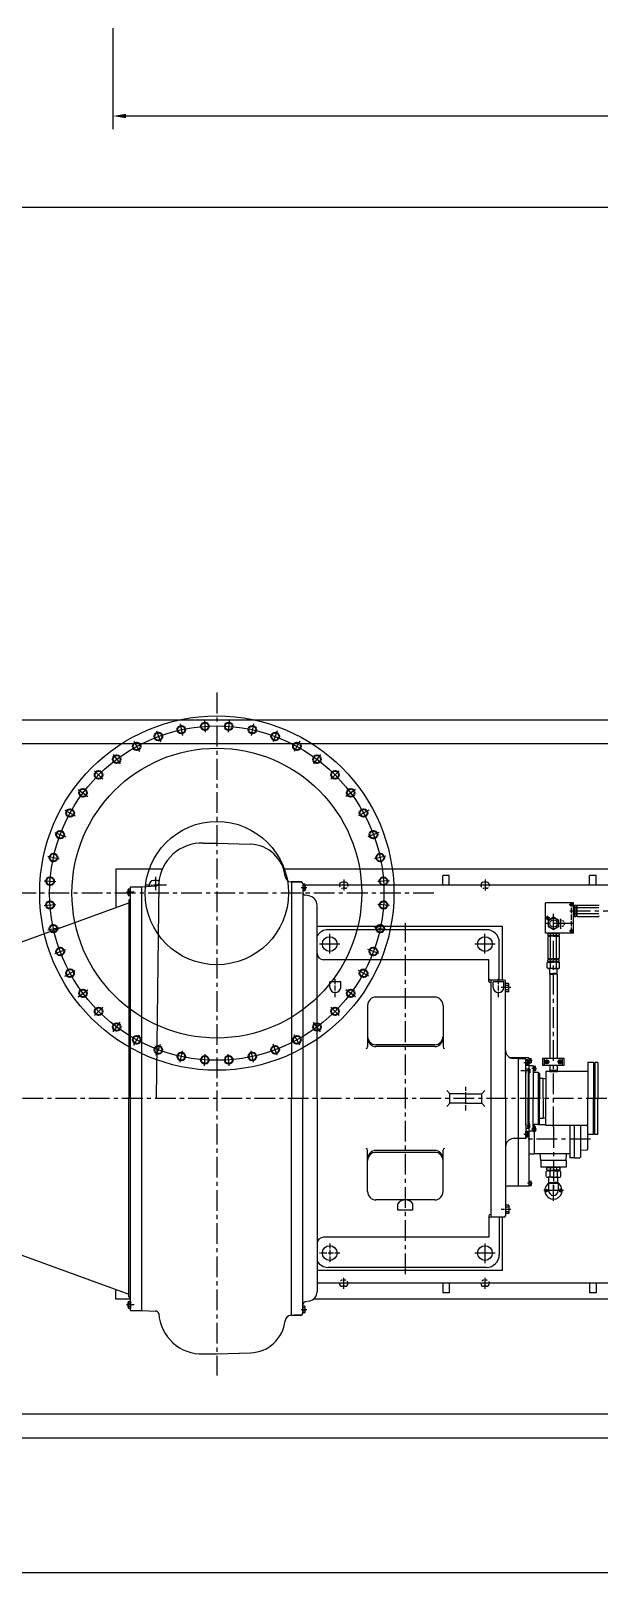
# Model space of a CAD drawing. Header units: inches. Extents: x -7 to 38035, y 41 to 29026.
# Drawn here: x 17165 to 19775, y 9497 to 16643 of the extents above; entities that cross this region are included whole.
import ezdxf

# ---------------------------------------------------------------- set-up
doc = ezdxf.new("R2010")
doc.units = ezdxf.units.IN
doc.header["$MEASUREMENT"] = 0
for name, pattern in [('ACAD_ISO04W100', [30, 24, -3, 0, -3]), ('CENTER', [50.8, 31.75, -6.35, 6.35, -6.35]), ('CHAIN', [0.7087, 0.4724, -0.0591, 0.1181, -0.0591]), ('EB_DASH', [6, 3, -3])]:
    doc.linetypes.add(name, pattern=pattern)
doc.layers.get('Defpoints').update_dxf_attribs({"lineweight": 5})
doc.layers.add('CAXA1', color=5, linetype='CENTER', lineweight=5)
doc.styles.add('Roman', font='arial.ttf')
doc.styles.get("Standard").update_dxf_attribs({"font": 'arial.ttf'})
doc.dimstyles.new('ISO-25', dxfattribs={"dimscale": 30, "dimtxt": 1.5, "dimasz": 1.5, "dimexe": 2, "dimexo": 2, "dimtad": 1, "dimtih": 1, "dimtoh": 1, "dimdec": 1, "dimlfac": 0.03937, "dimdsep": 46, "dimtxsty": 'Standard', "dimcen": 2.5, "dimclrd": 7, "dimclre": 7, "dimclrt": 7, "dimadec": 0, "dimazin": 0, "dimtfac": 1, "dimtdec": 1, "dimtmove": 0, "dimatfit": 3, "dimfxl": 1, "dimlwd": 5, "dimlwe": 5, "dimarcsym": 0})

# ---------------------------------------------------------------- blocks, each defined once
blk = doc.blocks.new('*D242')
at = {"color": 7, "linetype": 'Continuous', "lineweight": 5, "transparency": 16777216}
for p, q in [((17540.6, 16656.1), (17540.6, 16192.2)), ((22625.7, 16656.1), (22625.7, 16192.2)), ((22565.7, 16252.2), (17600.6, 16252.2))]:
    blk.add_line(p, q, dxfattribs=at)
at = {"color": 7, "transparency": 16777216}
for points in [[(17600.6, 16262.2), (17600.6, 16242.2), (17540.6, 16252.2)], [(22565.7, 16262.2), (22565.7, 16242.2), (22625.7, 16252.2)]]:
    blk.add_solid(points, dxfattribs=at)
at = {"layer": 'Defpoints', "color": 0, "transparency": 16777216}
for p in [(17540.6, 16716.1), (22625.7, 16716.1), (17540.6, 16252.2)]:
    blk.add_point(p, dxfattribs=at)
at = {"color": 7, "lineweight": 5, "transparency": 16777216, "insert": (20085.9, 16376), "char_height": 210, "attachment_point": 5, "style": 'Roman'}
blk.add_mtext('A', dxfattribs=at)
blk = doc.blocks.new('*D243')
at = {"color": 7, "linetype": 'Continuous', "lineweight": 5, "transparency": 16777216}
for p, q in [((14452.7, 17017), (14452.7, 15771.9)), ((23442.9, 16650.8), (23442.9, 15771.9)), ((23382.9, 15831.9), (14512.7, 15831.9))]:
    blk.add_line(p, q, dxfattribs=at)
at = {"color": 7, "transparency": 16777216}
for points in [[(14512.7, 15841.9), (14512.7, 15821.9), (14452.7, 15831.9)], [(23382.9, 15841.9), (23382.9, 15821.9), (23442.9, 15831.9)]]:
    blk.add_solid(points, dxfattribs=at)
at = {"layer": 'Defpoints', "color": 0, "transparency": 16777216}
for p in [(14452.7, 17077), (23442.9, 16710.8), (14452.7, 15831.9)]:
    blk.add_point(p, dxfattribs=at)
at = {"color": 7, "lineweight": 5, "transparency": 16777216, "insert": (20092.9, 15959.2), "char_height": 210, "attachment_point": 5, "style": 'Roman'}
blk.add_mtext('C', dxfattribs=at)
blk = doc.blocks.new('*D237')
at = {"color": 7, "linetype": 'Continuous', "lineweight": 5, "transparency": 16777216}
for p, q in [((16742.9, 10118), (16742.9, 9497)), ((23442.9, 10118), (23442.9, 9497)), ((23382.9, 9557), (16802.9, 9557))]:
    blk.add_line(p, q, dxfattribs=at)
at = {"color": 7, "transparency": 16777216}
for points in [[(16802.9, 9567), (16802.9, 9547), (16742.9, 9557)], [(23382.9, 9567), (23382.9, 9547), (23442.9, 9557)]]:
    blk.add_solid(points, dxfattribs=at)
at = {"layer": 'Defpoints', "color": 0, "transparency": 16777216}
for p in [(16742.9, 10178), (23442.9, 10178), (16742.9, 9557)]:
    blk.add_point(p, dxfattribs=at)
at = {"color": 7, "lineweight": 5, "transparency": 16777216, "insert": (20092.9, 9680.8), "char_height": 210, "attachment_point": 5, "style": 'Roman'}
blk.add_mtext('D', dxfattribs=at)
blk = doc.blocks.new('*U228')
at = {"lineweight": 13}
blk.add_line((-27, 0), (27, 0), dxfattribs=at)
blk.add_circle((0, 0), 18)
blk = doc.blocks.new('*U229')
at = {"color": 0, "linetype": 'ByBlock', "lineweight": -2, "transparency": 16777216}
for p, rotation in [((266756.5, -52405.4), 286.363636363634), ((266863.6, -52382.1), 278.181818181816), ((266973, -52374.3), 269.9999999999978), ((267082.4, -52382.1), 261.8181818181797), ((267189.5, -52405.4), 253.6363636363616), ((266653.8, -52443.7), 294.5454545454522), ((267292.2, -52443.7), 245.4545454545435), ((266557.5, -52496.3), 302.7272727272704), ((267388.5, -52496.3), 237.2727272727255), ((266469.7, -52562), 310.9090909090884), ((267476.3, -52562), 229.0909090909074), ((266392.2, -52639.5), 319.0909090909066), ((267553.8, -52639.5), 220.9090909090892), ((266326.5, -52727.3), 327.2727272727247), ((267619.5, -52727.3), 212.7272727272711), ((266274, -52823.5), 335.4545454545428), ((267672.1, -52823.5), 204.5454545454528), ((266235.6, -52926.3), 343.636363636361), ((267710.4, -52926.3), 196.3636363636348), ((266212.3, -53033.4), 351.8181818181791), ((267733.7, -53033.4), 188.1818181818167), ((267741.5, -53142.8), 180), ((266212.3, -53252.1), 8.181818181818068), ((267733.7, -53252.1), 171.8181818181805), ((266235.6, -53359.3), 16.36363636363617), ((267710.4, -53359.3), 163.6363636363622), ((266274, -53462), 24.54545454545423), ((267672.1, -53462), 155.4545454545442), ((266326.5, -53558.3), 32.72727272727234), ((267619.5, -53558.3), 147.2727272727262), ((266392.2, -53646), 40.90909090909046), ((267553.8, -53646), 139.090909090908), ((266469.7, -53723.6), 49.09090909090862), ((267476.3, -53723.6), 130.9090909090898), ((266557.5, -53789.3), 57.27272727272678), ((267388.5, -53789.3), 122.7272727272717), ((266653.8, -53841.8), 65.45454545454494), ((266756.5, -53880.1), 73.63636363636304), ((266863.6, -53903.4), 81.81818181818115), ((267082.4, -53903.4), 98.18181818181742), ((267189.5, -53880.1), 106.3636363636355), ((267292.2, -53841.8), 114.5454545454536), ((266973, -53911.3), 89.99999999999932)]:
    blk.add_blockref('*U228', p, dxfattribs=dict(at, rotation=rotation))
blk.add_blockref('*U228', (266204.5, -53142.8), dxfattribs=at)

msp = doc.modelspace()

# ---------------------------------------------------------------- linework, layer by layer
at = {"color": 7, "lineweight": 5}
for p, q in [((16742.91, 13477.99), (23442.91, 13477.99)), ((16742.91, 13367.99), (23442.91, 13367.99)), ((17957.95, 12910.97), (18018.55, 12910.97)), ((18018.55, 12910.97), (18173.65, 12905.71)), ((18018.55, 12910.97), (18173.65, 12905.71)), ((17767.67, 12791.07), (17554.4, 12791.07)), ((17554.4, 12791.07), (17554.4, 12614.12)), ((22625.69, 12791.07), (18325.35, 12791.07)), ((17746.12, 12738.36), (17728.55, 12738.36)), ((17751.72, 12724.83), (17739.72, 11738.91)), ((18362.59, 12732.51), (18359.86, 12732.65)), ((18362.59, 12732.51), (18362.59, 11736.99)), ((18406.73, 12732.51), (18362.59, 12732.51)), ((18362.59, 12732.51), (18406.51, 12732.51)), ((18413.83, 12725.19), (18413.83, 11736.99)), ((18413.83, 12725.19), (18413.83, 12705.13)), ((18413.83, 12725.19), (18413.83, 12712.74)), ((18423.68, 12722.1), (18413.83, 12722.1)), ((18608.01, 12731.5), (18596.01, 12731.5)), ((19087.09, 12761.79), (19057.09, 12761.79)), ((19057.09, 12717.87), (19057.09, 12761.79)), ((19087.09, 12717.87), (19087.09, 12761.79)), ((19258.01, 12731.5), (19246.01, 12731.5)), ((19762.06, 12761.79), (19732.06, 12761.79)), ((19732.06, 12717.87), (19732.06, 12761.79)), ((19762.06, 12717.87), (19762.06, 12761.79)), ((17610.82, 12673.51), (17610.82, 12696.34)), ((17610.82, 12696.34), (17610.82, 12673.51)), ((17611.94, 12700.14), (17621.8, 12700.14)), ((17611.94, 12700.14), (17621.8, 12700.14)), ((17611.94, 12692.53), (17621.8, 12692.53)), ((17611.94, 12692.53), (17621.8, 12692.53)), ((17611.94, 12677.32), (17621.8, 12677.32)), ((17611.94, 12677.32), (17621.8, 12677.32)), ((17611.94, 12669.71), (17621.8, 12669.71)), ((17611.94, 12669.71), (17621.8, 12669.71)), ((17614.48, 12649.06), (17621.8, 12656.38)), ((17614.48, 12649.06), (17614.48, 11736.99)), ((17621.8, 10763.43), (17621.8, 12710.55)), ((17621.8, 12710.55), (17668.4, 12710.55)), ((17665.72, 12710.55), (17674.51, 12710.55)), ((17674.51, 12710.55), (17736.91, 12713.82)), ((17674.51, 10763.43), (17674.51, 12710.55)), ((18423.68, 12714.49), (18413.83, 12714.49)), ((18423.68, 12699.28), (18413.83, 12699.28)), ((18423.68, 12691.67), (18413.83, 12691.67)), ((18424.81, 12718.3), (18424.81, 12695.47)), ((22625.69, 12717.87), (18424.81, 12717.87)), ((18443.41, 12668), (18425.92, 12671.08)), ((17054.1, 12432.03), (17614.48, 12635.98)), ((18479.71, 11736.99), (18479.71, 12624.74)), ((19659.01, 12636.95), (19529.01, 12636.95)), ((19529.01, 12496.95), (19529.01, 12636.95)), ((19659.01, 12496.95), (19659.01, 12636.95)), ((19659.01, 12620.45), (19661.01, 12620.45)), ((19659.01, 12578.46), (19661.01, 12578.46)), ((19661.01, 12622.45), (19662.91, 12625.75)), ((19661.01, 12599.45), (19661.01, 12622.45)), ((19661.01, 12599.46), (19661.01, 12576.46)), ((19661.01, 12576.46), (19662.91, 12573.16)), ((19662.91, 12625.75), (19669.1, 12625.75)), ((19669.1, 12613.6), (19662.91, 12613.6)), ((19669.1, 12585.31), (19662.91, 12585.31)), ((19671.01, 12622.45), (19669.1, 12625.75)), ((19671.01, 12576.46), (19669.1, 12573.16)), ((19670.98, 12620.45), (19673.01, 12620.45)), ((19670.98, 12578.46), (19673.01, 12578.46)), ((19671.01, 12599.45), (19671.01, 12622.45)), ((19671.01, 12618.95), (19671.01, 12622.45)), ((19671.01, 12622.45), (19671.01, 12599.45)), ((19671.01, 12599.45), (19671.01, 12622.45)), ((19671.01, 12599.46), (19671.01, 12576.46)), ((19671.01, 12576.46), (19671.01, 12599.46)), ((19671.01, 12599.46), (19671.01, 12576.46)), ((19671.01, 12579.96), (19671.01, 12576.46)), ((19673.01, 12622.45), (19674.91, 12625.75)), ((19673.01, 12599.45), (19673.01, 12622.45)), ((19673.01, 12622.45), (19673.01, 12615.95)), ((19673.01, 12599.45), (19673.01, 12622.45)), ((19673.01, 12599.46), (19673.01, 12576.46)), ((19673.01, 12599.46), (19673.01, 12576.46)), ((19673.01, 12576.46), (19673.01, 12582.96)), ((19673.01, 12576.46), (19674.91, 12573.16)), ((19674.91, 12625.75), (19775.13, 12625.75)), ((19775.13, 12613.6), (19674.91, 12613.6)), ((19775.13, 12585.31), (19674.91, 12585.31)), ((19777.03, 12622.45), (19775.13, 12625.75)), ((19777.03, 12576.46), (19775.13, 12573.16)), ((19331.75, 12527.55), (18479.71, 12527.55)), ((19258.55, 12512.91), (18530.21, 12512.91)), ((19331.75, 12281.59), (19331.75, 12527.55)), ((19662.91, 12573.16), (19669.1, 12573.16)), ((19674.91, 12573.16), (19775.13, 12573.16)), ((19317.11, 12281.59), (19317.11, 12454.35)), ((19659.01, 12496.95), (19529.01, 12496.95)), ((19543, 12494.95), (19539.7, 12493.05)), ((19539.7, 12493.05), (19539.7, 12486.86)), ((19543, 12484.95), (19539.7, 12486.86)), ((19543, 12482.95), (19539.7, 12481.05)), ((19539.7, 12481.05), (19539.7, 12380.83)), ((19566.01, 12494.95), (19543, 12494.95)), ((19566.01, 12484.95), (19543, 12484.95)), ((19546.5, 12484.95), (19543, 12484.95)), ((19543, 12484.95), (19566, 12484.95)), ((19566.01, 12484.95), (19543, 12484.95)), ((19566, 12482.95), (19543, 12482.95)), ((19543, 12482.95), (19549.5, 12482.95)), ((19566.01, 12482.95), (19543, 12482.95)), ((19545.01, 12496.95), (19545.01, 12494.95)), ((19545.01, 12484.98), (19545.01, 12482.95)), ((19551.85, 12486.86), (19551.85, 12493.05)), ((19551.85, 12380.83), (19551.85, 12481.05)), ((19565.99, 12494.95), (19589, 12494.95)), ((19565.99, 12484.95), (19589, 12484.95)), ((19565.99, 12484.95), (19589, 12484.95)), ((19565.99, 12482.95), (19589, 12482.95)), ((19589, 12484.95), (19566, 12484.95)), ((19566, 12482.95), (19589, 12482.95)), ((19580.15, 12486.86), (19580.15, 12493.05)), ((19580.15, 12380.83), (19580.15, 12481.05)), ((19589, 12482.95), (19582.5, 12482.95)), ((19585.5, 12484.95), (19589, 12484.95)), ((19586.99, 12496.95), (19586.99, 12494.95)), ((19586.99, 12484.98), (19586.99, 12482.95)), ((19589, 12494.95), (19592.3, 12493.05)), ((19589, 12484.95), (19592.3, 12486.86)), ((19589, 12482.95), (19592.3, 12481.05)), ((19592.3, 12493.05), (19592.3, 12486.86)), ((19592.3, 12481.05), (19592.3, 12380.83)), ((19268.8, 12374.95), (18508.99, 12374.95)), ((19268.8, 12276.94), (19268.8, 12374.95)), ((19541.49, 12363.93), (19537.7, 12361.74)), ((19543, 12378.93), (19539.7, 12380.83)), ((19543, 12376.93), (19539.7, 12375.02)), ((19539.7, 12368.83), (19539.7, 12375.02)), ((19543, 12366.93), (19539.7, 12368.83)), ((19546.5, 12363.93), (19541.49, 12363.93)), ((19541.49, 12363.93), (19566, 12363.93)), ((19566.01, 12378.93), (19543, 12378.93)), ((19543, 12378.93), (19566, 12378.93)), ((19546.5, 12378.93), (19543, 12378.93)), ((19543, 12376.93), (19549.5, 12376.93)), ((19566, 12376.93), (19543, 12376.93)), ((19566.01, 12366.93), (19543, 12366.93)), ((19546.5, 12366.93), (19543, 12366.93)), ((19543, 12366.93), (19566, 12366.93)), ((19545.01, 12378.93), (19545.01, 12376.9)), ((19566.01, 12378.93), (19545.01, 12378.93)), ((19546.5, 12363.93), (19546.5, 12366.93)), ((19551.85, 12368.83), (19551.85, 12375.02)), ((19565.99, 12378.93), (19589, 12378.93)), ((19565.99, 12378.93), (19586.99, 12378.93)), ((19565.99, 12366.93), (19589, 12366.93)), ((19589, 12378.93), (19566, 12378.93)), ((19566, 12376.93), (19589, 12376.93)), ((19589, 12366.93), (19566, 12366.93)), ((19590.5, 12363.93), (19566, 12363.93)), ((19580.15, 12368.83), (19580.15, 12375.02)), ((19589, 12376.93), (19582.5, 12376.93)), ((19585.5, 12378.93), (19589, 12378.93)), ((19585.5, 12363.93), (19585.5, 12366.93)), ((19585.5, 12366.93), (19589, 12366.93)), ((19585.5, 12363.93), (19590.5, 12363.93)), ((19586.99, 12378.93), (19586.99, 12376.9)), ((19589, 12378.93), (19592.3, 12380.83)), ((19589, 12376.93), (19592.3, 12375.02)), ((19589, 12366.93), (19592.3, 12368.83)), ((19590.5, 12363.93), (19594.3, 12361.74)), ((19592.3, 12368.83), (19592.3, 12375.02)), ((19537.7, 12337.11), (19537.7, 12361.74)), ((19541.49, 12334.93), (19537.7, 12337.11)), ((19541.49, 12334.93), (19549, 12334.93)), ((19566, 12334.93), (19541.49, 12334.93)), ((19549, 12311.95), (19549, 12334.93)), ((19552.5, 12309.93), (19549, 12311.95)), ((19549, 12311.95), (19566, 12311.95)), ((19552.5, 12309.93), (19549, 12307.9)), ((19549, 12307.9), (19549, 11920.58)), ((19549, 12307.9), (19566, 12307.9)), ((19551.85, 12337.11), (19551.85, 12361.74)), ((19565.99, 12309.93), (19552.5, 12309.93)), ((19566, 12334.93), (19590.5, 12334.93)), ((19583, 12311.95), (19566, 12311.95)), ((19583, 12307.9), (19566, 12307.9)), ((19566.01, 12309.93), (19579.5, 12309.93)), ((19579.5, 12309.93), (19583, 12311.95)), ((19579.5, 12309.93), (19583, 12307.9)), ((19580.15, 12337.11), (19580.15, 12361.74)), ((19583, 12311.95), (19583, 12334.93)), ((19583, 12307.9), (19583, 11920.58)), ((19590.5, 12334.93), (19594.3, 12337.11)), ((19594.3, 12337.11), (19594.3, 12361.74)), ((18588.04, 12272.59), (18538.27, 12272.59)), ((18538.27, 12247.26), (18538.27, 12272.59)), ((18588.04, 12247.26), (18588.04, 12272.59)), ((19339.07, 12281.59), (19276.12, 12281.59)), ((19276.12, 12269.62), (19280.51, 12269.62)), ((19280.51, 11192.38), (19280.51, 12281.59)), ((19338.34, 12272.59), (19288.57, 12272.59)), ((19288.57, 12247.26), (19288.57, 12272.59)), ((19338.34, 12247.26), (19338.34, 12272.59)), ((19361.03, 12266.08), (19346.27, 12266.08)), ((19346.39, 11736.99), (19346.39, 12274.27)), ((19361.03, 12257.08), (19346.39, 12257.08)), ((19361.03, 12235.84), (19346.39, 12235.84)), ((19361.03, 12226.84), (19346.39, 12226.84)), ((19361.03, 12226.84), (19361.03, 12266.08)), ((18711.75, 12164.88), (18711.75, 11973.8)), ((19020.65, 12202.95), (18749.81, 12202.95)), ((19058.72, 12164.88), (19058.72, 11973.8)), ((19020.65, 11984.37), (18749.81, 11984.37)), ((19020.65, 11975.87), (18749.81, 11975.87)), ((19453.27, 11924.38), (19368.13, 11924.38)), ((19405.69, 11919.99), (19381.08, 11921.28)), ((19405.69, 11334.05), (19405.69, 11924.38)), ((19439.34, 11919.99), (19405.69, 11919.99)), ((19439.34, 11619.41), (19439.34, 11919.99)), ((19447.65, 11915.21), (19439.34, 11915.21)), ((19439.34, 11619.41), (19439.34, 11914.13)), ((19447.65, 11908.45), (19439.34, 11908.45)), ((19447.65, 11894.92), (19439.34, 11894.92)), ((19447.65, 11888.16), (19439.34, 11888.16)), ((19439.34, 11875.36), (19439.34, 11882.66)), ((19439.34, 11873.87), (19449.59, 11873.87)), ((19448.71, 11911.83), (19448.71, 11891.54)), ((19449.59, 11873.87), (19449.59, 11736.99)), ((19456.91, 11872.41), (19449.59, 11872.41)), ((19449.59, 11868.51), (19456.91, 11868.51)), ((19453.27, 11924.38), (19453.27, 11872.41)), ((19453.27, 11921.45), (19463.52, 11921.45)), ((19453.27, 11916.19), (19463.52, 11916.19)), ((19453.27, 11906.22), (19463.52, 11906.22)), ((19453.27, 11900.95), (19463.52, 11900.95)), ((19473.05, 11887.78), (19453.27, 11887.78)), ((19473.05, 11887.78), (19453.27, 11887.78)), ((19456.91, 11872.41), (19456.91, 11854.84)), ((19463.52, 11911.2), (19463.52, 11921.45)), ((19463.52, 11911.2), (19463.52, 11900.95)), ((19473.05, 11887.78), (19473.05, 11736.99)), ((19473.05, 11886.31), (19483.29, 11886.31)), ((19473.05, 11881.05), (19483.29, 11881.05)), ((19473.05, 11871.08), (19483.29, 11871.08)), ((19473.05, 11865.82), (19483.29, 11865.82)), ((19483.29, 11876.06), (19483.29, 11886.31)), ((19483.29, 11876.06), (19483.29, 11865.82)), ((19516, 11920.58), (19516, 11890.58)), ((19616, 11920.58), (19516, 11920.58)), ((19516, 11890.58), (19616, 11890.58)), ((19524, 11920.58), (19524, 11890.58)), ((19552.5, 11864.58), (19548, 11861.43)), ((19549, 11890.58), (19549, 11866.6)), ((19549, 11866.6), (19583, 11866.6)), ((19552.5, 11864.58), (19549, 11866.6)), ((19579.5, 11864.58), (19552.5, 11864.58)), ((19583, 11866.6), (19579.5, 11864.58)), ((19579.5, 11864.58), (19584, 11861.43)), ((19583, 11890.58), (19583, 11866.6)), ((19608, 11890.58), (19608, 11920.58)), ((19616, 11890.58), (19616, 11920.58)), ((19724.85, 11902.42), (19724.85, 11736.99)), ((19750.47, 11902.42), (19724.85, 11902.42)), ((19750.47, 11902.42), (19750.47, 11736.99)), ((19756.33, 11902.42), (19756.33, 11736.99)), ((19770.24, 11902.42), (19756.33, 11902.42)), ((19770.24, 11902.42), (19770.24, 11736.99)), ((19439.34, 11853.38), (19439.34, 11859.25)), ((19439.34, 11859.25), (19439.34, 11853.38)), ((19449.59, 11858.74), (19456.91, 11858.74)), ((19456.91, 11854.84), (19449.59, 11854.84)), ((19453.27, 11854.84), (19453.27, 11736.99)), ((19497.2, 11857.03), (19477.44, 11857.03)), ((19497.2, 11857.03), (19501.59, 11852.64)), ((19497.2, 11616.94), (19497.2, 11857.03)), ((19501.59, 11852.64), (19501.59, 11736.99)), ((19518.42, 11828.49), (19501.59, 11828.49)), ((19530.87, 11826.29), (19518.42, 11828.49)), ((19518.42, 11736.99), (19518.42, 11828.49)), ((19530.87, 11861.43), (19530.87, 11736.99)), ((19724.85, 11861.43), (19530.87, 11861.43)), ((19548, 11861.43), (19548, 11859.86)), ((19548, 11861.43), (19584, 11861.43)), ((19584, 11861.43), (19584, 11859.86)), ((17614.48, 10824.91), (17614.48, 11736.99)), ((18362.59, 10741.46), (18362.59, 11736.99)), ((18413.83, 10748.78), (18413.83, 11736.99)), ((18479.71, 11736.99), (18479.71, 10849.23)), ((19090.19, 11758.95), (19075.55, 11773.59)), ((19163.39, 11758.95), (19090.19, 11758.95)), ((19090.19, 11715.03), (19090.19, 11758.95)), ((19163.39, 11758.95), (19236.59, 11758.95)), ((19236.59, 11758.95), (19251.23, 11773.59)), ((19236.59, 11715.03), (19236.59, 11758.95)), ((19346.39, 11736.99), (19346.39, 11199.7)), ((19449.59, 11600.1), (19449.59, 11736.99)), ((19453.27, 11736.99), (19453.27, 11619.13)), ((19473.05, 11586.2), (19473.05, 11736.99)), ((19501.59, 11621.33), (19501.59, 11736.99)), ((19518.42, 11736.99), (19518.42, 11645.49)), ((19530.87, 11612.55), (19530.87, 11736.99)), ((19724.85, 11571.55), (19724.85, 11736.99)), ((19750.47, 11571.55), (19750.47, 11736.99)), ((19756.33, 11571.55), (19756.33, 11736.99)), ((19770.24, 11571.55), (19770.24, 11736.99)), ((19090.19, 11715.03), (19075.55, 11700.39)), ((19163.39, 11715.03), (19090.19, 11715.03)), ((19163.39, 11715.03), (19236.59, 11715.03)), ((19236.59, 11715.03), (19251.23, 11700.39)), ((19530.87, 11647.68), (19518.42, 11645.49)), ((19439.34, 11620.59), (19439.34, 11614.72)), ((19439.34, 11614.72), (19439.34, 11620.59)), ((19439.34, 11614.72), (19439.34, 11557.65)), ((19439.34, 11614.72), (19439.34, 11553.99)), ((19439.34, 11600.1), (19449.59, 11600.1)), ((19439.34, 11598.61), (19439.34, 11591.31)), ((19439.34, 11558.76), (19439.34, 11585.81)), ((19447.65, 11585.81), (19439.34, 11585.81)), ((19439.34, 11564.97), (19439.34, 11579.61)), ((19447.65, 11579.05), (19439.34, 11579.05)), ((19448.71, 11562.14), (19448.71, 11582.43)), ((19456.91, 11619.13), (19449.59, 11619.13)), ((19449.59, 11615.23), (19456.91, 11615.23)), ((19449.59, 11605.46), (19456.91, 11605.46)), ((19456.91, 11601.56), (19449.59, 11601.56)), ((19453.27, 11601.56), (19453.27, 11334.05)), ((19473.05, 11586.2), (19453.27, 11586.2)), ((19456.91, 11601.56), (19456.91, 11619.13)), ((19473.05, 11608.16), (19483.29, 11608.16)), ((19473.05, 11602.89), (19483.29, 11602.89)), ((19473.05, 11592.92), (19483.29, 11592.92)), ((19473.05, 11587.66), (19483.29, 11587.66)), ((19497.2, 11616.94), (19477.44, 11616.94)), ((19478.16, 11616.51), (19478.16, 11608.16)), ((19478.16, 11616.51), (19478.16, 11608.16)), ((19478.16, 11587.66), (19478.16, 11525.76)), ((19478.16, 11587.66), (19478.16, 11484.75)), ((19483.29, 11597.91), (19483.29, 11608.16)), ((19483.29, 11597.91), (19483.29, 11587.66)), ((19497.2, 11616.94), (19501.59, 11621.33)), ((19497.5, 11617.24), (19530.29, 11617.24)), ((19518.42, 11645.49), (19501.59, 11645.49)), ((19724.85, 11612.55), (19530.87, 11612.55)), ((19640.76, 11612.55), (19640.76, 11464.83)), ((19661.9, 11612.55), (19661.9, 11464.83)), ((19690.54, 11612.55), (19690.54, 11467.76)), ((19723.38, 11608.59), (19723.38, 11504.08)), ((19405.69, 11553.99), (19381.08, 11552.7)), ((19439.34, 11553.99), (19405.69, 11553.99)), ((19447.65, 11565.52), (19439.34, 11565.52)), ((19447.65, 11558.76), (19439.34, 11558.76)), ((19750.47, 11571.55), (19724.85, 11571.55)), ((19770.24, 11571.55), (19756.33, 11571.55)), ((18711.75, 11309.09), (18711.75, 11500.17)), ((19020.65, 11498.1), (18749.81, 11498.1)), ((19020.65, 11489.6), (18749.81, 11489.6)), ((19058.72, 11309.09), (19058.72, 11500.17)), ((19475.23, 11481.82), (19453.27, 11481.82)), ((19478.16, 11484.75), (19640.76, 11484.75)), ((19508.1, 11452.56), (19505.8, 11484.75)), ((19508.1, 11452.56), (19508.1, 11421.82)), ((19566, 11452.56), (19508.1, 11452.56)), ((19623.9, 11452.56), (19566, 11452.56)), ((19623.9, 11452.56), (19626.1, 11483.35)), ((19623.9, 11452.56), (19623.9, 11421.82)), ((19661.9, 11464.83), (19640.76, 11464.83)), ((19661.9, 11464.83), (19687.61, 11464.83)), ((19719.28, 11499.69), (19690.54, 11497.75)), ((19566, 11421.82), (19508.1, 11421.82)), ((19532, 11377.82), (19532, 11401.82)), ((19539.01, 11419.82), (19535.71, 11417.91)), ((19535.71, 11409.72), (19535.71, 11417.91)), ((19539.01, 11407.82), (19535.71, 11409.72)), ((19539.01, 11419.82), (19566, 11419.82)), ((19539.01, 11407.82), (19566, 11407.82)), ((19539.5, 11421.82), (19539.5, 11419.82)), ((19566, 11404.82), (19540.37, 11404.82)), ((19566, 11374.82), (19540.37, 11374.82)), ((19541.1, 11404.82), (19541.1, 11407.82)), ((19545, 11352.92), (19545, 11374.82)), ((19545, 11351.32), (19545, 11374.82)), ((19548.75, 11401.82), (19548.75, 11377.82)), ((19551.34, 11417.82), (19551.34, 11409.81)), ((19623.9, 11421.82), (19566, 11421.82)), ((19592.99, 11419.82), (19566, 11419.82)), ((19592.99, 11407.82), (19566, 11407.82)), ((19566, 11404.82), (19591.63, 11404.82)), ((19566, 11374.82), (19591.63, 11374.82)), ((19580.66, 11417.82), (19580.66, 11409.81)), ((19583.25, 11401.82), (19583.25, 11377.82)), ((19587, 11352.92), (19587, 11374.82)), ((19587, 11351.32), (19587, 11374.82)), ((19590.9, 11404.82), (19590.9, 11407.82)), ((19592.5, 11421.82), (19592.5, 11419.82)), ((19592.99, 11419.82), (19596.29, 11417.91)), ((19592.99, 11407.82), (19596.29, 11409.72)), ((19596.29, 11409.72), (19596.29, 11417.91)), ((19600, 11377.82), (19600, 11401.82)), ((19453.27, 11334.05), (19353.71, 11334.05)), ((19453.27, 11357.47), (19463.52, 11357.47)), ((19453.27, 11352.21), (19463.52, 11352.21)), ((19453.27, 11342.24), (19463.52, 11342.24)), ((19453.27, 11336.98), (19463.52, 11336.98)), ((19463.52, 11347.22), (19463.52, 11357.47)), ((19463.52, 11347.22), (19463.52, 11336.98)), ((19544, 11345.67), (19544, 11313.82)), ((19588.01, 11345.67), (19544, 11345.67)), ((19544.01, 11345.67), (19548.51, 11348.82)), ((19545.01, 11351.33), (19566.01, 11351.33)), ((19545.01, 11351.33), (19548.51, 11348.82)), ((19548.51, 11348.82), (19566.01, 11348.82)), ((19587, 11351.33), (19566, 11351.33)), ((19583.51, 11348.82), (19566.01, 11348.82)), ((19587.01, 11351.33), (19583.51, 11348.82)), ((19588.02, 11345.67), (19583.51, 11348.82)), ((19588, 11345.67), (19588, 11313.83)), ((19020.65, 11271.02), (18749.81, 11271.02)), ((18850.1, 11224.59), (18850.1, 11252.4)), ((18920.37, 11224.59), (18850.1, 11224.59)), ((18920.37, 11224.59), (18920.37, 11252.4)), ((19361.03, 11247.13), (19346.39, 11247.13)), ((19361.03, 11238.13), (19346.39, 11238.13)), ((19361.03, 11247.13), (19361.03, 11207.9)), ((19268.8, 11197.03), (19268.8, 11099.02)), ((19276.12, 11204.35), (19280.51, 11204.35)), ((19339.07, 11192.38), (19276.12, 11192.38)), ((19317.11, 11192.38), (19317.11, 11019.63)), ((19317.11, 11192.38), (19317.11, 11019.63)), ((19331.75, 10946.43), (19331.75, 11192.38)), ((19361.03, 11207.9), (19346.27, 11207.9)), ((19361.03, 11216.89), (19346.39, 11216.89)), ((19268.8, 11099.02), (18508.99, 11099.02)), ((17054.1, 11041.94), (17614.48, 10837.99)), ((19331.75, 10946.43), (18479.71, 10946.43)), ((19258.55, 10961.07), (18530.21, 10961.07)), ((19258.55, 10961.07), (18530.21, 10961.07)), ((21285.69, 10887.87), (18479.71, 10887.87)), ((18608.01, 10873.87), (18596.01, 10873.87)), ((19057.09, 10887.5), (19057.09, 10843.58)), ((19087.09, 10887.5), (19087.09, 10843.58)), ((19258.01, 10873.87), (19246.01, 10873.87)), ((19732.06, 10887.5), (19732.06, 10843.58)), ((19762.06, 10887.5), (19762.06, 10843.58)), ((17554.4, 10814.67), (17554.4, 10859.85)), ((17621.8, 10814.67), (17554.4, 10814.67)), ((17610.82, 10800.46), (17610.82, 10777.63)), ((17610.82, 10777.63), (17610.82, 10800.46)), ((17611.94, 10804.26), (17621.8, 10804.26)), ((17611.94, 10804.26), (17621.8, 10804.26)), ((17611.94, 10796.65), (17621.8, 10796.65)), ((17611.94, 10796.65), (17621.8, 10796.65)), ((17614.48, 10843.94), (17614.48, 10845.71)), ((17614.48, 10824.91), (17621.8, 10817.59)), ((17621.8, 10804.26), (17621.8, 10773.83)), ((18443.41, 10805.97), (18425.92, 10802.89)), ((21285.69, 10814.67), (18462.89, 10814.67)), ((19087.09, 10843.58), (19057.09, 10843.58)), ((19762.06, 10843.58), (19732.06, 10843.58)), ((17611.94, 10781.44), (17621.8, 10781.44)), ((17611.94, 10781.44), (17621.8, 10781.44)), ((17611.94, 10773.83), (17621.8, 10773.83)), ((17611.94, 10773.83), (17621.8, 10773.83)), ((17621.8, 10763.43), (17674.51, 10763.43)), ((17674.51, 10763.43), (17736.91, 10760.16)), ((18362.59, 10741.46), (18406.51, 10741.46)), ((18406.73, 10741.47), (18372.23, 10741.47)), ((18423.68, 10782.3), (18413.83, 10782.3)), ((18423.68, 10774.69), (18413.83, 10774.69)), ((18413.83, 10748.78), (18413.83, 10768.84)), ((18413.83, 10748.78), (18413.83, 10761.23)), ((18423.68, 10759.48), (18413.83, 10759.48)), ((18423.68, 10751.87), (18413.83, 10751.87)), ((18424.81, 10755.67), (18424.81, 10778.5)), ((17957.95, 10563), (18018.55, 10563)), ((18018.55, 10563), (18173.65, 10568.26)), ((18018.55, 10563), (18173.65, 10568.26)), ((16742.91, 10287.99), (23442.91, 10287.99)), ((16742.91, 10177.99), (23442.91, 10177.99))]:
    msp.add_line(p, q, dxfattribs=at)
at = {"color": 7, "linetype": 'ACAD_ISO04W100', "lineweight": 5, "ltscale": 2.5}
for p, q in [((17737.33, 12755.24), (17737.33, 12681.58)), ((18602.01, 12743.02), (18602.01, 12692.71)), ((19252.01, 12743.02), (19252.01, 12692.71)), ((17787.5, 12717.87), (17693.28, 12717.87)), ((19525.2, 11905.58), (19547.47, 11905.58)), ((19536, 11895.16), (19536, 11916.02)), ((19606.8, 11905.58), (19584.53, 11905.58)), ((19596, 11895.16), (19596, 11916.02)), ((18602.01, 10862.34), (18602.01, 10912.65)), ((19252.01, 10862.34), (19252.01, 10912.65))]:
    msp.add_line(p, q, dxfattribs=at)
at = {"color": 7, "linetype": 'ACAD_ISO04W100', "lineweight": 5}
for p, q in [((17637.91, 12684.93), (17603.49, 12684.93)), ((19658.58, 12626.95), (19638.57, 12626.95)), ((19649.01, 12498.34), (19649.01, 12636.09)), ((19549.77, 12566.95), (19529.37, 12566.95)), ((19539.01, 12557.31), (19539.01, 12576.17)), ((19658.6, 12506.95), (19639.35, 12506.95)), ((18563.15, 12202.84), (18563.15, 12287.49)), ((19313.45, 12202.84), (19313.45, 12287.49)), ((19370.75, 12246.46), (19325.49, 12246.46)), ((19163.39, 11681.77), (19163.39, 11790.27)), ((19533.51, 11306.87), (19533.51, 11321)), ((19598.51, 11306.87), (19598.51, 11321)), ((19370.75, 11227.51), (19325.49, 11227.51)), ((18584.75, 11026.95), (18490.4, 11026.95)), ((18537.53, 11071.16), (18537.53, 10980.34)), ((17637.91, 10789.05), (17603.49, 10789.05))]:
    msp.add_line(p, q, dxfattribs=at)
at = {"color": 7, "linetype": 'ACAD_ISO04W100', "lineweight": 5, "ltscale": 0.3}
for p, q in [((18407.03, 12706.89), (18432.14, 12706.89)), ((19459.85, 11863.63), (19416.3, 11863.63)), ((19453.11, 11901.69), (19430.26, 11901.69)), ((19467.88, 11911.2), (19447.17, 11911.2)), ((19466.74, 11876.06), (19488.82, 11876.06)), ((19459.85, 11610.35), (19445.94, 11610.35)), ((19465.38, 11597.91), (19488.82, 11597.91)), ((19453.11, 11572.29), (19430.26, 11572.29)), ((19467.88, 11347.22), (19447.17, 11347.22)), ((18407.03, 10767.09), (18432.14, 10767.09))]:
    msp.add_line(p, q, dxfattribs=at)
at = {"color": 7, "linetype": 'EB_DASH', "lineweight": 5, "ltscale": 3}
for p, q in [((18608.01, 12703.5), (18596.01, 12703.5)), ((19258.01, 12703.5), (19246.01, 12703.5)), ((18608.01, 10901.87), (18596.01, 10901.87)), ((19258.01, 10901.87), (19246.01, 10901.87))]:
    msp.add_line(p, q, dxfattribs=at)
at = {"color": 7, "linetype": 'CHAIN', "lineweight": 5, "ltscale": 15}
for p, q in [((19612.12, 11313.83), (19521.52, 11313.83)), ((19566.01, 11267.46), (19566.01, 11342.24))]:
    msp.add_line(p, q, dxfattribs=at)
at = {"color": 7, "lineweight": 5}
for points in [[(19654.43, 12626.95), (19651.72, 12631.65), (19646.29, 12631.65), (19643.58, 12626.95), (19646.29, 12622.25), (19651.72, 12622.25)], [(19544.43, 12566.95), (19541.72, 12571.65), (19536.29, 12571.65), (19533.58, 12566.95), (19536.29, 12562.25), (19541.72, 12562.25)], [(19566, 12513.16), (19590.51, 12527.31), (19590.51, 12555.6), (19566, 12569.75), (19541.49, 12555.6), (19541.49, 12527.31)], [(19654.43, 12506.95), (19651.72, 12511.65), (19646.29, 12511.65), (19643.58, 12506.95), (19646.29, 12502.25), (19651.72, 12502.25)], [(19527, 11905.58), (19531.5, 11913.37), (19540.5, 11913.37), (19545, 11905.58), (19540.5, 11897.78), (19531.5, 11897.78)], [(19605, 11905.58), (19600.5, 11913.37), (19591.5, 11913.37), (19587, 11905.58), (19591.5, 11897.78), (19600.5, 11897.78)], [(19533.51, 11319.83), (19538.7, 11316.83), (19538.7, 11310.83), (19533.51, 11307.83), (19528.31, 11310.83), (19528.31, 11316.83)], [(19598.51, 11319.83), (19593.31, 11316.83), (19593.31, 11310.83), (19598.51, 11307.83), (19603.7, 11310.83), (19603.7, 11316.83)]]:
    msp.add_lwpolyline(points, close=True, dxfattribs=at)
for centre, radius in [((18018.55, 12680.99), 814.25), ((18018.55, 12680.99), 665.97), ((18018.53, 12680.99), 329.4), ((19649.01, 12626.95), 6), ((19539.01, 12566.95), 6), ((19566, 12541.45), 24.51), ((19566, 12541.45), 17), ((19649.01, 12506.95), 6), ((18537.53, 12447.03), 33.67), ((19251.23, 12447.03), 33.67), ((19536, 11905.58), 7.79), ((19596, 11905.58), 7.79), ((19533.51, 11313.83), 5.2), ((19598.51, 11313.83), 5.2), ((18537.53, 11026.95), 33.67), ((19251.23, 11026.95), 33.67)]:
    msp.add_circle(centre, radius, dxfattribs=at)
at = {"color": 7, "linetype": 'Continuous', "lineweight": 5}
msp.add_circle((18018.55, 12680.99), 768.5, dxfattribs=at)
at = {"color": 7, "linetype": 'EB_DASH', "lineweight": 5, "ltscale": 2}
msp.add_circle((19600.01, 12541.45), 16, dxfattribs=at)
at = {"color": 7, "lineweight": 5}
for centre, radius, start, end in [((17950.41, 12712.01), 199.1, 87.829825, 176.306926), ((18167.87, 12740.38), 165.43, 6.341286, 88.000155), ((17728.55, 12717.87), 20.5, 90, 180), ((17735.72, 12730.25), 16.48, 271.843896, 348.56653), ((17746.12, 12717.87), 20.5, 70.652988, 90), ((18361.39, 12761.89), 29.28, 186.341286, 267), ((18406.51, 12725.19), 7.32, 0, 90), ((18417.8, 12718.3), 7.01, 327.132768, 32.867232), ((18596.01, 12717.5), 14, 90, 180), ((18608.01, 12717.5), 14, 0, 90), ((19246.01, 12717.5), 14, 90, 180), ((19258.01, 12717.5), 14, 0, 90), ((17617.83, 12696.34), 7.01, 147.132768, 212.867232), ((17617.83, 12696.34), 7.01, 147.132768, 212.867232), ((17637.17, 12684.93), 26.35, 163.221345, 196.778655), ((17637.17, 12684.93), 26.35, 163.221345, 196.778655), ((17617.83, 12673.51), 7.01, 147.132768, 212.867232), ((17617.83, 12673.51), 7.01, 147.132768, 212.867232), ((17728.55, 12717.87), 20.5, 180, 195.630115), ((18428.47, 12685.5), 14.64, 180, 260), ((18398.45, 12706.89), 26.35, 343.221345, 16.778655), ((18417.8, 12695.47), 7.01, 327.132768, 32.867232), ((18435.79, 12624.74), 43.92, 0, 80), ((19671.64, 12619.68), 10.64, 145.174817, 214.825183), ((19714.5, 12599.45), 53.5, 164.662826, 180), ((19714.5, 12599.46), 53.5, 180, 195.337174), ((19671.64, 12579.23), 10.64, 145.174817, 214.825183), ((19660.37, 12619.68), 10.64, 325.174817, 34.825183), ((19617.51, 12599.45), 53.5, 0, 15.337174), ((19617.51, 12599.46), 53.5, 344.662826, 0), ((19660.37, 12579.23), 10.64, 325.174817, 34.825183), ((19683.64, 12619.68), 10.64, 145.174817, 214.825183), ((19726.5, 12599.45), 53.5, 164.662826, 180), ((19726.5, 12599.46), 53.5, 180, 195.337174), ((19683.64, 12579.23), 10.64, 145.174817, 214.825183), ((18530.21, 12454.35), 58.56, 90, 149.598452), ((19258.55, 12454.35), 58.56, 0, 90), ((19545.78, 12484.32), 10.64, 55.174817, 124.825183), ((19545.78, 12495.59), 10.64, 235.174817, 304.825183), ((19545.78, 12472.32), 10.64, 55.174817, 124.825183), ((19566, 12441.46), 53.5, 90, 105.337174), ((19566, 12538.45), 53.5, 254.662826, 270), ((19566, 12429.46), 53.5, 90, 105.337174), ((19566, 12441.46), 53.5, 74.662826, 90), ((19566, 12538.45), 53.5, 270, 285.337174), ((19566, 12429.46), 53.5, 74.662826, 90), ((19586.22, 12484.32), 10.64, 55.174817, 124.825183), ((19586.22, 12495.59), 10.64, 235.174817, 304.825183), ((19586.22, 12472.32), 10.64, 55.174817, 124.825183), ((18508.99, 12404.23), 29.28, 180, 270), ((19544.78, 12351.4), 12.53, 55.615753, 124.384247), ((19545.78, 12389.56), 10.64, 235.174817, 304.825183), ((19545.78, 12366.29), 10.64, 55.174817, 124.825183), ((19545.78, 12377.56), 10.64, 235.174817, 304.825183), ((19566, 12432.42), 53.5, 254.662826, 270), ((19566, 12323.43), 53.5, 90, 105.337174), ((19566, 12420.42), 53.5, 254.662826, 270), ((19566, 12317.1), 46.83, 90, 107.587954), ((19566, 12432.42), 53.5, 270, 285.337174), ((19566, 12323.43), 53.5, 74.662826, 90), ((19566, 12420.42), 53.5, 270, 285.337174), ((19566, 12317.1), 46.83, 72.412046, 90), ((19586.22, 12389.56), 10.64, 235.174817, 304.825183), ((19586.22, 12366.29), 10.64, 55.174817, 124.825183), ((19586.22, 12377.56), 10.64, 235.174817, 304.825183), ((19587.22, 12351.4), 12.53, 55.615753, 124.384247), ((19544.78, 12347.45), 12.53, 235.615753, 304.384247), ((19552.5, 12309.93), 4.04, 150, 210), ((19566, 12381.75), 46.83, 252.412046, 270), ((19566, 12381.75), 46.83, 270, 287.587954), ((19587.22, 12347.45), 12.53, 235.615753, 304.384247), ((19579.5, 12309.93), 4.04, 330, 30), ((18563.15, 12249.24), 24.97, 184.55323, 355.44677), ((19276.12, 12288.91), 7.32, 180, 270), ((19276.12, 12276.94), 7.32, 180, 270), ((19313.45, 12249.24), 24.97, 184.55323, 355.44677), ((19339.07, 12274.27), 7.32, 0, 90), ((18749.81, 12164.88), 38.06, 90, 180), ((19020.65, 12164.88), 38.06, 0, 90), ((18749.81, 12022.44), 38.06, 180, 270), ((18749.81, 12013.93), 38.06, 180, 270), ((19020.65, 12022.44), 38.06, 270, 0), ((19020.65, 12013.93), 38.06, 270, 0), ((18704.43, 11973.8), 7.32, 270, 0), ((19066.04, 11973.8), 7.32, 180, 270), ((19382.99, 11957.83), 36.6, 180, 267), ((19442.82, 11911.83), 5.89, 324.969964, 35.030036), ((19426.75, 11901.69), 21.96, 342.066067, 17.933933), ((19442.82, 11891.54), 5.89, 324.969964, 35.030036), ((19551.12, 11863.5), 3.75, 124.466959, 213.645557), ((19580.88, 11863.5), 3.75, 326.354443, 55.533041), ((19477.44, 11861.42), 4.39, 180, 270), ((19442.82, 11582.43), 5.89, 324.969964, 35.030036), ((19426.75, 11572.29), 21.96, 342.066067, 17.933933), ((19477.44, 11612.55), 4.39, 90, 180), ((19475.23, 11616.51), 2.93, 0, 8.522368), ((19475.23, 11616.51), 2.93, 0, 8.522368), ((19530.29, 11621.63), 4.39, 269.999835, 277.646578), ((19718.99, 11608.59), 4.39, 0, 64.122798), ((18704.43, 11500.17), 7.32, 0, 90), ((19066.04, 11500.17), 7.32, 90, 180), ((19382.99, 11516.15), 36.6, 93, 180), ((19442.82, 11562.14), 5.89, 324.969964, 35.030036), ((18749.81, 11460.04), 38.06, 90, 180), ((18749.81, 11451.53), 38.06, 90, 180), ((19020.65, 11460.04), 38.06, 0, 90), ((19020.65, 11451.53), 38.06, 0, 90), ((19475.23, 11484.75), 2.93, 270, 0), ((19687.61, 11467.76), 2.93, 270, 0), ((19718.99, 11504.08), 4.39, 273.866087, 0), ((19554.03, 11353.55), 53.05, 104.916912, 114.529246), ((19554.03, 11426.08), 53.05, 245.470754, 255.083088), ((19543.29, 11402.52), 17.29, 62.266125, 111.997025), ((19543.29, 11425.11), 17.29, 248.002975, 297.733875), ((19536.84, 11383.05), 22.22, 57.598307, 78.322367), ((19536.84, 11396.58), 22.22, 281.677633, 302.401693), ((19566, 11353.72), 51.09, 90, 109.731614), ((19566, 11425.91), 51.09, 250.268386, 270), ((19566.69, 11360.08), 59.75, 91.158171, 104.883927), ((19566.69, 11467.55), 59.75, 255.116073, 268.841829), ((19566, 11353.72), 51.09, 70.268386, 90), ((19566, 11425.91), 51.09, 270, 289.731614), ((19565.31, 11360.08), 59.75, 75.116073, 88.841829), ((19565.31, 11467.55), 59.75, 271.158171, 284.883927), ((19588.71, 11402.52), 17.29, 68.002975, 117.733875), ((19588.71, 11425.11), 17.29, 242.266125, 291.997025), ((19595.16, 11383.05), 22.22, 101.677633, 122.401693), ((19595.16, 11396.58), 22.22, 237.598307, 258.322367), ((19577.97, 11353.55), 53.05, 65.470754, 75.083088), ((19577.97, 11426.08), 53.05, 284.916912, 294.529246), ((18749.81, 11309.09), 38.06, 180, 270), ((19020.65, 11309.09), 38.06, 270, 0), ((19353.71, 11326.73), 7.32, 90, 180), ((19566.01, 11313.83), 40, 124.477757, 55.522243), ((19546.9, 11348.07), 3.76, 120.174589, 219.710918), ((19566.01, 11313.83), 22.01, 180, 0), ((19585.11, 11348.07), 3.76, 320.289082, 59.825411), ((18885.23, 11228.57), 42.46, 34.152821, 145.847179), ((19276.12, 11197.03), 7.32, 90, 180), ((19276.12, 11185.06), 7.32, 90, 180), ((19339.07, 11199.7), 7.32, 270, 0), ((18508.99, 11069.74), 29.28, 90, 180), ((19258.55, 11019.63), 58.56, 270, 0), ((19258.55, 11019.63), 58.56, 270, 0), ((18530.21, 11019.63), 58.56, 210.401548, 270), ((18530.21, 11019.63), 58.56, 210.401548, 270), ((18596.01, 10887.87), 14, 180, 270), ((18608.01, 10887.87), 14, 270, 0), ((19246.01, 10887.87), 14, 180, 270), ((19258.01, 10887.87), 14, 270, 0), ((17617.83, 10800.46), 7.01, 147.132768, 212.867232), ((17617.83, 10800.46), 7.01, 147.132768, 212.867232), ((17637.17, 10789.05), 26.35, 163.221345, 196.778655), ((17637.17, 10789.05), 26.35, 163.221345, 196.778655), ((18428.47, 10788.47), 14.64, 100, 180), ((18435.79, 10849.23), 43.92, 280, 0), ((17617.83, 10777.63), 7.01, 147.132768, 212.867232), ((17617.83, 10777.63), 7.01, 147.132768, 212.867232), ((17735.72, 10743.72), 16.48, 11.43347, 88.156104), ((17950.41, 10761.96), 199.1, 183.693074, 272.170175), ((18361.39, 10712.08), 29.28, 93, 173.658714), ((18406.51, 10748.78), 7.32, 270, 0), ((18417.8, 10778.5), 7.01, 327.132768, 32.867232), ((18398.45, 10767.09), 26.35, 343.221345, 16.778655), ((18417.8, 10755.67), 7.01, 327.132768, 32.867232), ((18167.87, 10733.59), 165.43, 271.999845, 353.658714)]:
    msp.add_arc(centre, radius, start, end, dxfattribs=at)
at = {"color": 7, "linetype": 'EB_DASH', "lineweight": 5, "ltscale": 3}
for centre, start, end in [((18596.01, 12717.5), 180, 270), ((18608.01, 12717.5), 270, 0), ((19246.01, 12717.5), 180, 270), ((19258.01, 12717.5), 270, 0), ((18596.01, 10887.87), 90, 180), ((18608.01, 10887.87), 0, 90), ((19246.01, 10887.87), 90, 180), ((19258.01, 10887.87), 0, 90)]:
    msp.add_arc(centre, 14, start, end, dxfattribs=at)
at = {"layer": 'CAXA1', "linetype": 'CENTER', "lineweight": 5, "ltscale": 3}
for p, q in [((18018.55, 13602.32), (18018.55, 10464.3)), ((19016.98, 12680.99), (17020.11, 12680.99)), ((19566, 11604.9), (19566, 12585.83)), ((19641.67, 12599.45), (22778.63, 12599.45)), ((18885.23, 10929.85), (18885.23, 12544.79)), ((19659.56, 12541.45), (19522.53, 12541.45)), ((19600.01, 12516.85), (19600.01, 12562.41)), ((18584.75, 12447.03), (18490.4, 12447.03)), ((18537.53, 12402.82), (18537.53, 12493.64)), ((19298.45, 12447.03), (19204.1, 12447.03)), ((19251.23, 12402.82), (19251.23, 12493.64)), ((22707, 11736.99), (14304.3, 11736.99)), ((19566, 11604.9), (19566, 11307.98)), ((19736.21, 11550.65), (19445.04, 11550.65)), ((19298.45, 11026.95), (19204.1, 11026.95)), ((19251.23, 11071.16), (19251.23, 10980.34))]:
    msp.add_line(p, q, dxfattribs=at)

# ---------------------------------------------------------------- block references
at = {"color": 7, "linetype": 'Continuous', "lineweight": 5, "rotation": 94.09086486364546}
msp.add_blockref('*U229', (-15943.4, -257402.94), dxfattribs=at)

# ---------------------------------------------------------------- dimensions: what is measured, and where the dimension line sits
at = {"color": 7, "lineweight": 5}
for base, p1, p2, text, picture, middle in [((14452.71, 15831.88), (23442.91, 16710.82), (14452.71, 17076.99), 'C', '*D243', (20092.91, 15831.88)), ((17540.56, 16252.24), (22625.69, 16716.07), (17540.56, 16716.07), 'A', '*D242', (20085.85, 16252.24))]:
    dim = msp.add_linear_dim(base=base, p1=p1, p2=p2, angle=180, text=text, dimstyle='ISO-25', override={"dimtxt": 7, "dimasz": 2, "dimpost": '\\X', "dimtxsty": 'Roman'}, dxfattribs=at)
    dim.commit()
    dim.dimension.update_dxf_attribs({"geometry": picture, "text_midpoint": middle, "dimtype": 160})
dim = msp.add_linear_dim(base=(16742.91, 9557.04), p1=(23442.91, 10177.99), p2=(16742.91, 10177.99), angle=180, text='D', dimstyle='ISO-25', override={"dimtxt": 7, "dimasz": 2, "dimpost": '\\X', "dimtxsty": 'Roman'}, dxfattribs=at)
dim.commit()
dim.dimension.update_dxf_attribs({"geometry": '*D237', "text_midpoint": (20092.91, 9680.79)})

doc.saveas('drawing.dxf')
